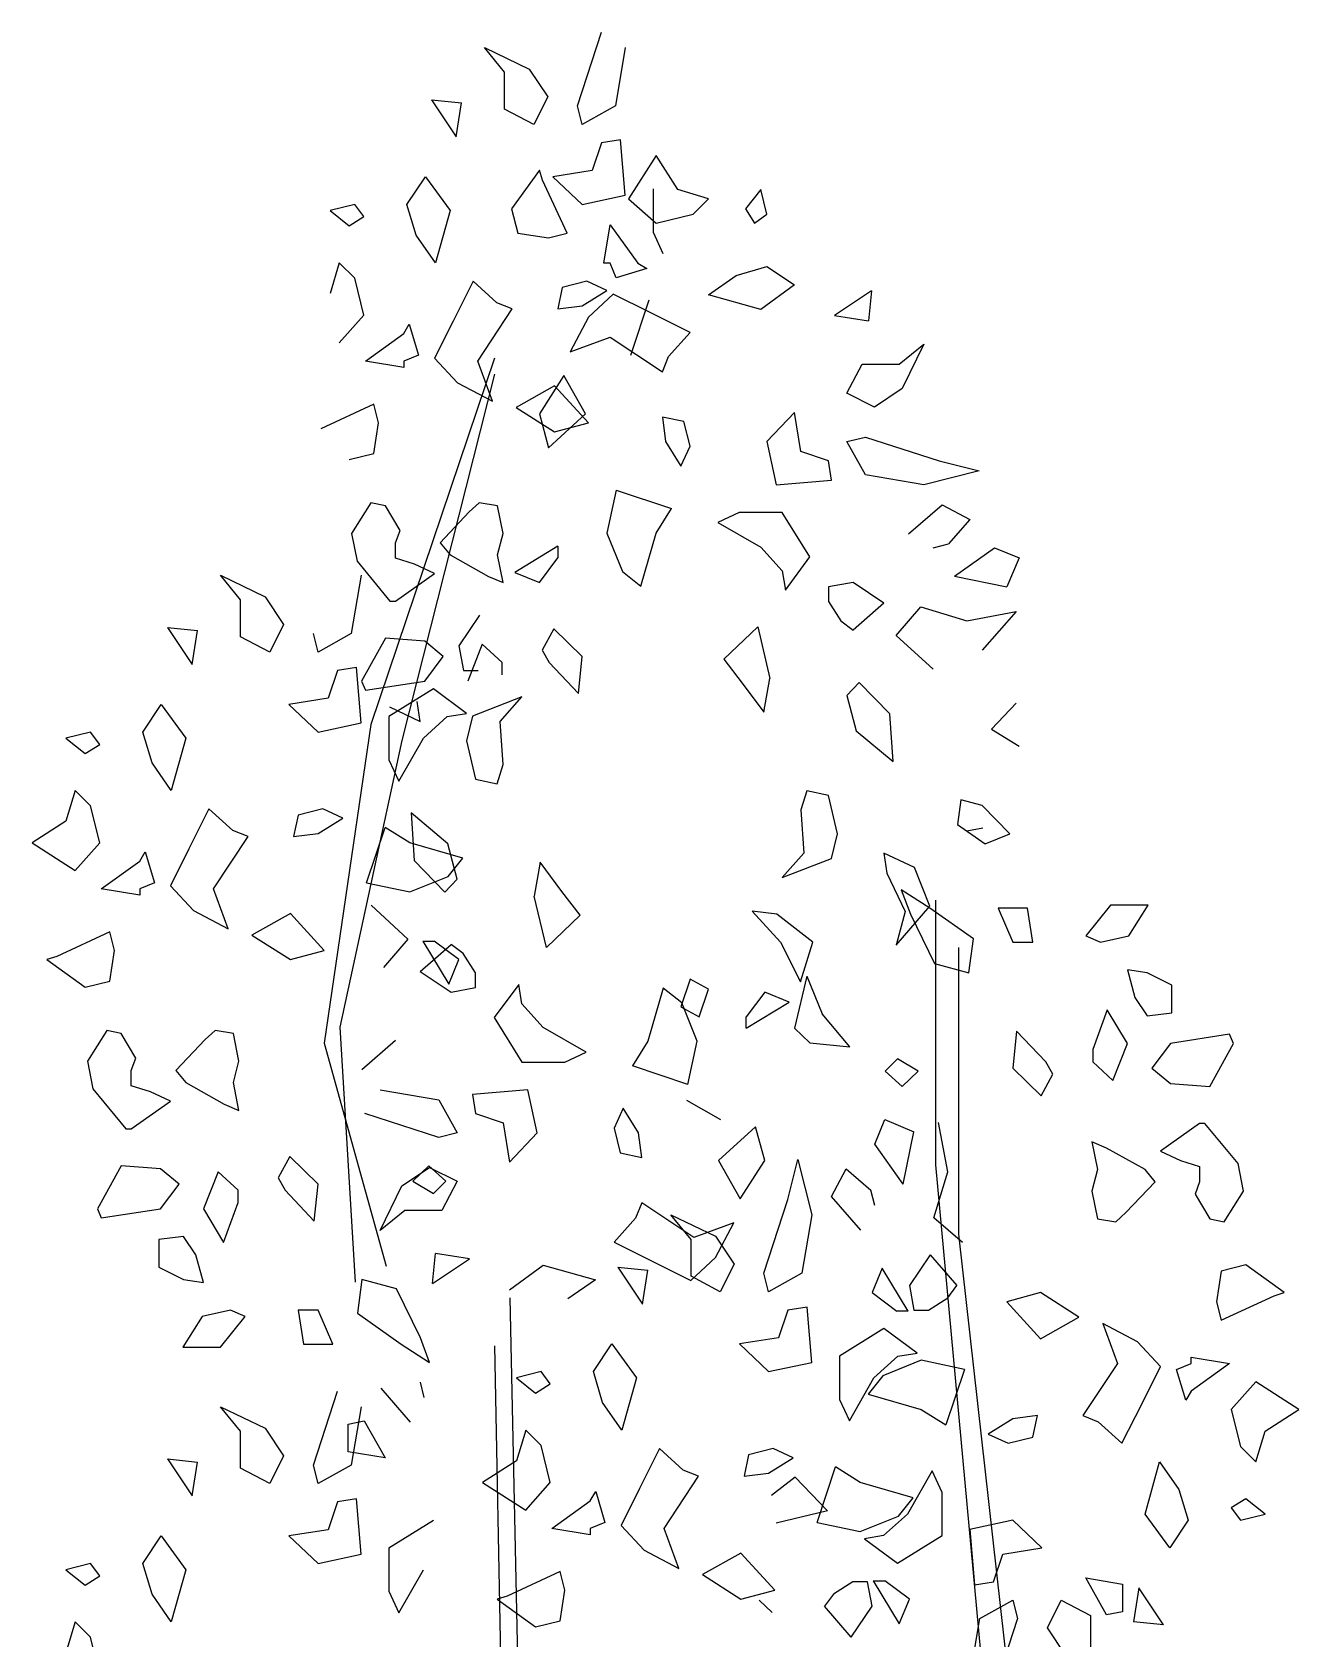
# Model space of a CAD drawing. Header units: millimetres. Extents: x 365.38 to 366.22, y 2530.23 to 2532.22.
# Drawn here: x 365.506 to 366.149, y 2531.402 to 2532.218 of the extents above; entities that cross this region are included whole.
import ezdxf

# ---------------------------------------------------------------- set-up
doc = ezdxf.new("R2010")
doc.units = ezdxf.units.MM
doc.header["$LTSCALE"] = 10
doc.layers.add('Vegetais', color=94, linetype='Continuous')

msp = doc.modelspace()

# ---------------------------------------------------------------- linework, layer by layer
at = {"layer": 'Vegetais'}
for p, q in [((365.78278, 2532.18039), (365.79491, 2532.21789)), ((365.73553, 2532.21007), (365.75822, 2532.19914)), ((365.74572, 2532.19757), (365.73553, 2532.21007)), ((365.80703, 2532.21007), (365.80197, 2532.18039)), ((365.74572, 2532.17882), (365.74572, 2532.19757)), ((365.75822, 2532.19914), (365.7676, 2532.18507)), ((365.7086, 2532.18351), (365.7211, 2532.16476)), ((365.7086, 2532.18351), (365.72385, 2532.18195)), ((365.7211, 2532.16476), (365.72385, 2532.18195)), ((365.76053, 2532.17101), (365.74572, 2532.17882)), ((365.7676, 2532.18507), (365.76053, 2532.17101)), ((365.78516, 2532.17101), (365.78278, 2532.18039)), ((365.80197, 2532.18039), (365.78516, 2532.17101)), ((365.79491, 2532.16164), (365.79022, 2532.14757)), ((365.80466, 2532.1632), (365.79491, 2532.16164)), ((365.80703, 2532.13507), (365.80466, 2532.1632)), ((365.82272, 2532.15515), (365.80866, 2532.13328)), ((365.83366, 2532.13797), (365.82272, 2532.15515)), ((365.76335, 2532.14772), (365.74928, 2532.12818)), ((365.76491, 2532.14265), (365.76335, 2532.14772)), ((365.79022, 2532.14757), (365.77028, 2532.14445)), ((365.6961, 2532.13039), (365.70547, 2532.14445)), ((365.70547, 2532.14445), (365.71797, 2532.12726)), ((365.77741, 2532.11568), (365.76491, 2532.14265)), ((365.77028, 2532.14445), (365.78516, 2532.13039)), ((365.8211, 2532.1382), (365.8211, 2532.11632)), ((365.84928, 2532.13328), (365.83366, 2532.13797)), ((365.87585, 2532.13797), (365.86803, 2532.12818)), ((365.87897, 2532.12547), (365.87585, 2532.13797)), ((365.66953, 2532.13039), (365.65703, 2532.12726)), ((365.67422, 2532.12414), (365.66953, 2532.13039)), ((365.70078, 2532.11476), (365.6961, 2532.13039)), ((365.78516, 2532.13039), (365.80703, 2532.13507)), ((365.80866, 2532.13328), (365.82272, 2532.12078)), ((365.84147, 2532.12547), (365.84928, 2532.13328)), ((365.65703, 2532.12726), (365.66678, 2532.11945)), ((365.66678, 2532.11945), (365.67422, 2532.12414)), ((365.71797, 2532.12726), (365.71053, 2532.1007)), ((365.74928, 2532.12818), (365.75241, 2532.11568)), ((365.82272, 2532.12078), (365.84147, 2532.12547)), ((365.86803, 2532.12818), (365.87272, 2532.12078)), ((365.87272, 2532.12078), (365.87897, 2532.12547)), ((365.71053, 2532.1007), (365.70078, 2532.11476)), ((365.75241, 2532.11568), (365.76803, 2532.11334)), ((365.76803, 2532.11334), (365.77741, 2532.11568)), ((365.79616, 2532.10047), (365.79928, 2532.12)), ((365.79928, 2532.12), (365.81335, 2532.10047)), ((365.8211, 2532.11632), (365.82616, 2532.10539)), ((365.66172, 2532.1007), (365.65703, 2532.08507)), ((365.66953, 2532.09289), (365.66172, 2532.1007)), ((365.79928, 2532.10047), (365.79616, 2532.10047)), ((365.80241, 2532.09303), (365.79928, 2532.10047)), ((365.81803, 2532.09772), (365.80241, 2532.09303)), ((365.81335, 2532.10047), (365.81803, 2532.09772)), ((365.86335, 2532.09422), (365.87897, 2532.0989)), ((365.87897, 2532.0989), (365.89303, 2532.08953)), ((365.67422, 2532.07414), (365.66953, 2532.09289)), ((365.72966, 2532.09132), (365.71953, 2532.07101)), ((365.74178, 2532.08039), (365.72966, 2532.09132)), ((365.77497, 2532.0882), (365.77266, 2532.07726)), ((365.78747, 2532.09132), (365.77497, 2532.0882)), ((365.79766, 2532.08664), (365.78747, 2532.09132)), ((365.84928, 2532.08443), (365.86335, 2532.09422)), ((365.89303, 2532.08953), (365.87585, 2532.07703)), ((365.7496, 2532.07726), (365.74178, 2532.08039)), ((365.78516, 2532.07882), (365.79766, 2532.08664)), ((365.80085, 2532.08484), (365.78835, 2532.07312)), ((365.8196, 2532.07547), (365.80085, 2532.08484)), ((365.80978, 2532.05382), (365.81916, 2532.08195)), ((365.87585, 2532.07703), (365.84928, 2532.08443)), ((365.9321, 2532.0864), (365.91335, 2532.0739)), ((365.9321, 2532.0864), (365.93053, 2532.07115)), ((365.66172, 2532.06007), (365.67422, 2532.07414)), ((365.73203, 2532.0507), (365.7496, 2532.07726)), ((365.77266, 2532.07726), (365.78516, 2532.07882)), ((365.78835, 2532.07312), (365.77897, 2532.05553)), ((365.83991, 2532.06531), (365.8196, 2532.07547)), ((365.91335, 2532.0739), (365.93053, 2532.07115)), ((365.67497, 2532.0507), (365.69453, 2532.06476)), ((365.69453, 2532.06476), (365.69728, 2532.06945)), ((365.69728, 2532.06945), (365.70197, 2532.05382)), ((365.71953, 2532.07101), (365.71016, 2532.05226)), ((365.82897, 2532.05318), (365.83991, 2532.06531)), ((365.77897, 2532.05553), (365.79928, 2532.06297)), ((365.79928, 2532.06297), (365.82585, 2532.04537)), ((365.94616, 2532.04928), (365.95866, 2532.05943)), ((365.95866, 2532.05943), (365.94772, 2532.03678)), ((365.69453, 2532.04757), (365.67497, 2532.0507)), ((365.70197, 2532.05382), (365.69453, 2532.0507)), ((365.69453, 2532.0507), (365.69453, 2532.04757)), ((365.71016, 2532.05226), (365.72185, 2532.03976)), ((365.73947, 2532.03039), (365.73203, 2532.0507)), ((365.82585, 2532.04537), (365.82897, 2532.05318)), ((365.9196, 2532.03443), (365.92741, 2532.04928)), ((365.92741, 2532.04928), (365.94616, 2532.04928)), ((365.72185, 2532.03976), (365.73947, 2532.03039)), ((365.77585, 2532.04343), (365.76335, 2532.0239)), ((365.78678, 2532.0239), (365.77585, 2532.04343)), ((365.7711, 2532.0382), (365.75153, 2532.02726)), ((365.78828, 2532.01945), (365.7711, 2532.0382)), ((365.93366, 2532.0274), (365.9196, 2532.03443)), ((365.94772, 2532.03678), (365.93366, 2532.0274)), ((365.67928, 2532.02882), (365.65235, 2532.01632)), ((365.68166, 2532.01945), (365.67928, 2532.02882)), ((365.75153, 2532.02726), (365.7711, 2532.01476)), ((365.76335, 2532.0239), (365.76803, 2532.00672)), ((365.76803, 2532.00672), (365.78678, 2532.0239)), ((365.89303, 2532.02468), (365.87897, 2532.00984)), ((365.89616, 2532.00475), (365.89303, 2532.02468)), ((365.67928, 2532.00382), (365.68166, 2532.01945)), ((365.7711, 2532.01476), (365.78828, 2532.01945)), ((365.82585, 2532.02234), (365.82741, 2532.00984)), ((365.83678, 2532.02), (365.82585, 2532.02234)), ((365.83991, 2532.0075), (365.83678, 2532.02)), ((365.82741, 2532.00984), (365.83522, 2531.99734)), ((365.83522, 2531.99734), (365.83991, 2532.0075)), ((365.87897, 2532.00984), (365.88366, 2531.98797)), ((365.9196, 2532.00984), (365.92897, 2532.01218)), ((365.92897, 2531.99303), (365.9196, 2532.00984)), ((365.92897, 2532.01218), (365.96647, 2532.00006)), ((365.66678, 2532.0007), (365.67928, 2532.00382)), ((365.91022, 2532.00006), (365.89616, 2532.00475)), ((365.91178, 2531.99031), (365.91022, 2532.00006)), ((365.96647, 2532.00006), (365.98678, 2531.995)), ((365.88366, 2531.98797), (365.91178, 2531.99031)), ((365.95866, 2531.98797), (365.92897, 2531.99303)), ((365.98678, 2531.995), (365.95866, 2531.98797)), ((365.80241, 2531.98522), (365.79772, 2531.96334)), ((365.80241, 2531.98522), (365.83053, 2531.97584)), ((365.67772, 2531.97882), (365.66797, 2531.9632)), ((365.68516, 2531.97726), (365.67772, 2531.97882)), ((365.6926, 2531.96476), (365.68516, 2531.97726)), ((365.72772, 2531.97414), (365.71291, 2531.95851)), ((365.73278, 2531.97882), (365.72772, 2531.97414)), ((365.74216, 2531.97726), (365.73278, 2531.97882)), ((365.74491, 2531.9632), (365.74216, 2531.97726)), ((365.82272, 2531.96334), (365.83053, 2531.97584)), ((365.86491, 2531.9739), (365.85397, 2531.96881)), ((365.88678, 2531.9739), (365.86491, 2531.9739)), ((365.90085, 2531.95125), (365.88678, 2531.9739)), ((365.95085, 2531.96297), (365.96803, 2531.97781)), ((365.96803, 2531.97781), (365.9821, 2531.97037)), ((365.85397, 2531.96881), (365.87585, 2531.95631)), ((365.9821, 2531.97037), (365.97116, 2531.95787)), ((365.66797, 2531.9632), (365.67072, 2531.94914)), ((365.69022, 2531.95851), (365.6926, 2531.96476)), ((365.69022, 2531.9507), (365.69022, 2531.95851)), ((365.71291, 2531.95851), (365.71797, 2531.95226)), ((365.74216, 2531.95226), (365.74491, 2531.9632)), ((365.79772, 2531.96334), (365.80553, 2531.94381)), ((365.81491, 2531.9364), (365.82272, 2531.96334)), ((365.96335, 2531.95593), (365.97116, 2531.95787)), ((365.69997, 2531.94757), (365.69022, 2531.9507)), ((365.71797, 2531.95226), (365.73747, 2531.94132)), ((365.74491, 2531.9382), (365.74216, 2531.95226)), ((365.77272, 2531.95672), (365.75085, 2531.94343)), ((365.76335, 2531.93834), (365.77272, 2531.95084)), ((365.77272, 2531.95672), (365.77272, 2531.95084)), ((365.87585, 2531.95631), (365.88678, 2531.94422)), ((365.88835, 2531.93443), (365.90085, 2531.95125)), ((365.97428, 2531.94147), (365.9946, 2531.95593)), ((365.9946, 2531.95593), (366.0071, 2531.95084)), ((366.0071, 2531.95084), (366.00085, 2531.936)), ((365.60135, 2531.942), (365.62403, 2531.93106)), ((365.61153, 2531.9295), (365.60135, 2531.942)), ((365.67285, 2531.942), (365.66778, 2531.91231)), ((365.67072, 2531.94914), (365.68747, 2531.92882)), ((365.69022, 2531.92882), (365.71016, 2531.94289)), ((365.71016, 2531.94289), (365.69997, 2531.94757)), ((365.73747, 2531.94132), (365.74491, 2531.9382)), ((365.75085, 2531.94343), (365.76335, 2531.93834)), ((365.80553, 2531.94381), (365.81491, 2531.9364)), ((365.88678, 2531.94422), (365.88835, 2531.93443)), ((365.97428, 2531.94147), (366.00085, 2531.936)), ((365.92272, 2531.93834), (365.91022, 2531.936)), ((365.91022, 2531.936), (365.91022, 2531.92859)), ((365.93835, 2531.92781), (365.92272, 2531.93834)), ((365.61153, 2531.91075), (365.61153, 2531.9295)), ((365.62403, 2531.93106), (365.63341, 2531.917)), ((365.68747, 2531.92882), (365.69022, 2531.92882)), ((365.91022, 2531.92859), (365.91647, 2531.91881)), ((365.93835, 2531.92781), (365.92272, 2531.91412)), ((365.9446, 2531.9114), (365.9571, 2531.92584)), ((365.9571, 2531.92584), (365.98053, 2531.91881)), ((365.63341, 2531.917), (365.62635, 2531.90293)), ((365.73297, 2531.92168), (365.72247, 2531.90606)), ((365.91647, 2531.91881), (365.92272, 2531.91412)), ((365.98053, 2531.91881), (366.00553, 2531.9235)), ((366.00553, 2531.9235), (365.98835, 2531.90397)), ((365.57441, 2531.91543), (365.58691, 2531.89668)), ((365.57441, 2531.91543), (365.58966, 2531.91387)), ((365.58691, 2531.89668), (365.58966, 2531.91387)), ((365.62635, 2531.90293), (365.61153, 2531.91075)), ((365.65097, 2531.90293), (365.6486, 2531.91231)), ((365.66778, 2531.91231), (365.65097, 2531.90293)), ((365.68516, 2531.91007), (365.67303, 2531.8882)), ((365.7051, 2531.90851), (365.68516, 2531.91007)), ((365.77072, 2531.91476), (365.76485, 2531.90382)), ((365.78516, 2531.9007), (365.77072, 2531.91476)), ((365.87428, 2531.91568), (365.8571, 2531.89928)), ((365.87428, 2531.91568), (365.88053, 2531.88953)), ((365.96335, 2531.89422), (365.9446, 2531.9114)), ((365.71447, 2531.9007), (365.7051, 2531.90851)), ((365.7051, 2531.8882), (365.71447, 2531.9007)), ((365.72247, 2531.90606), (365.72478, 2531.89356)), ((365.73435, 2531.90695), (365.72697, 2531.8882)), ((365.74453, 2531.89757), (365.73435, 2531.90695)), ((365.76485, 2531.90382), (365.76835, 2531.89757)), ((365.78322, 2531.88195), (365.78516, 2531.9007)), ((365.66072, 2531.89356), (365.65603, 2531.8795)), ((365.67047, 2531.89512), (365.66072, 2531.89356)), ((365.67285, 2531.867), (365.67047, 2531.89512)), ((365.72478, 2531.89356), (365.73222, 2531.89356)), ((365.74453, 2531.89132), (365.74453, 2531.89757)), ((365.76835, 2531.89757), (365.78322, 2531.88195)), ((365.8571, 2531.89928), (365.86647, 2531.88718)), ((365.67303, 2531.8882), (365.67497, 2531.88351)), ((365.67497, 2531.88351), (365.7051, 2531.8882)), ((365.70953, 2531.88418), (365.68691, 2531.87012)), ((365.72635, 2531.87168), (365.70953, 2531.88418)), ((365.86647, 2531.88718), (365.87741, 2531.87234)), ((365.87741, 2531.87234), (365.88053, 2531.88953)), ((365.92585, 2531.88756), (365.9196, 2531.88093)), ((365.94147, 2531.87156), (365.92585, 2531.88756)), ((365.56191, 2531.86231), (365.57128, 2531.87637)), ((365.57128, 2531.87637), (365.58378, 2531.85918)), ((365.65603, 2531.8795), (365.6361, 2531.87637)), ((365.6361, 2531.87637), (365.65097, 2531.86231)), ((365.70285, 2531.86768), (365.70128, 2531.87784)), ((365.75441, 2531.88018), (365.72941, 2531.8704)), ((365.74347, 2531.86768), (365.75441, 2531.88018)), ((365.9196, 2531.88093), (365.92428, 2531.86297)), ((366.00553, 2531.87703), (365.99303, 2531.86375)), ((365.68691, 2531.87012), (365.68691, 2531.84825)), ((365.68722, 2531.87509), (365.70285, 2531.86768)), ((365.70447, 2531.85918), (365.7166, 2531.87012)), ((365.7166, 2531.87012), (365.72635, 2531.87168)), ((365.72941, 2531.8704), (365.72628, 2531.8579)), ((365.94303, 2531.84734), (365.94147, 2531.87156)), ((365.53535, 2531.86231), (365.52285, 2531.85918)), ((365.54003, 2531.85606), (365.53535, 2531.86231)), ((365.5666, 2531.84668), (365.56191, 2531.86231)), ((365.65097, 2531.86231), (365.67285, 2531.867)), ((365.74503, 2531.84581), (365.74347, 2531.86768)), ((365.92428, 2531.86297), (365.94303, 2531.84734)), ((365.99303, 2531.86375), (366.0071, 2531.85515)), ((365.52285, 2531.85918), (365.5326, 2531.85137)), ((365.5326, 2531.85137), (365.54003, 2531.85606)), ((365.58378, 2531.85918), (365.57635, 2531.83262)), ((365.69197, 2531.83731), (365.70447, 2531.85918)), ((365.72628, 2531.8579), (365.73097, 2531.83837)), ((365.57635, 2531.83262), (365.5666, 2531.84668)), ((365.68691, 2531.84825), (365.69197, 2531.83731)), ((365.74191, 2531.83603), (365.74503, 2531.84581)), ((365.73097, 2531.83837), (365.74191, 2531.83603)), ((365.52753, 2531.83262), (365.52285, 2531.817)), ((365.53535, 2531.82481), (365.52753, 2531.83262)), ((365.89928, 2531.8325), (365.89616, 2531.82272)), ((365.91022, 2531.83015), (365.89928, 2531.8325)), ((365.91491, 2531.81062), (365.91022, 2531.83015)), ((365.97741, 2531.82781), (365.97585, 2531.81531)), ((365.98835, 2531.82506), (365.97741, 2531.82781)), ((365.54003, 2531.80606), (365.53535, 2531.82481)), ((365.59547, 2531.82325), (365.58535, 2531.80293)), ((365.6076, 2531.81231), (365.59547, 2531.82325)), ((365.64078, 2531.82012), (365.63847, 2531.80918)), ((365.65328, 2531.82325), (365.64078, 2531.82012)), ((365.66347, 2531.81856), (365.65328, 2531.82325)), ((365.71691, 2531.80556), (365.69816, 2531.82118)), ((365.69816, 2531.82118), (365.69972, 2531.79697)), ((365.89616, 2531.82272), (365.89772, 2531.80084)), ((366.00241, 2531.81062), (365.98835, 2531.82506)), ((365.52285, 2531.817), (365.50566, 2531.80606)), ((365.61541, 2531.80918), (365.6076, 2531.81231)), ((365.63847, 2531.80918), (365.65097, 2531.81075)), ((365.65097, 2531.81075), (365.66347, 2531.81856)), ((365.6756, 2531.78575), (365.68497, 2531.81387)), ((365.69747, 2531.80606), (365.68497, 2531.81387)), ((365.91178, 2531.79812), (365.91491, 2531.81062)), ((365.97585, 2531.81531), (365.98991, 2531.80553)), ((365.98866, 2531.81345), (365.98047, 2531.81189)), ((365.98991, 2531.80553), (366.00241, 2531.81062)), ((365.50566, 2531.80606), (365.52753, 2531.792)), ((365.52753, 2531.792), (365.54003, 2531.80606)), ((365.58535, 2531.80293), (365.57597, 2531.78418)), ((365.59785, 2531.78262), (365.61541, 2531.80918)), ((365.72441, 2531.79825), (365.69747, 2531.80606)), ((365.7216, 2531.78759), (365.71691, 2531.80556)), ((365.54078, 2531.78262), (365.56035, 2531.79668)), ((365.56035, 2531.79668), (365.5631, 2531.80137)), ((365.5631, 2531.80137), (365.56778, 2531.78575)), ((365.69972, 2531.79697), (365.71535, 2531.78097)), ((365.71697, 2531.78887), (365.72441, 2531.79825)), ((365.76378, 2531.79618), (365.76066, 2531.779)), ((365.77472, 2531.78134), (365.76378, 2531.79618)), ((365.89772, 2531.80084), (365.88678, 2531.78834)), ((365.88678, 2531.78834), (365.91178, 2531.79812)), ((365.95397, 2531.79343), (365.93835, 2531.80084)), ((365.93835, 2531.80084), (365.93991, 2531.79068)), ((365.69747, 2531.78106), (365.71697, 2531.78887)), ((365.71535, 2531.78097), (365.7216, 2531.78759)), ((365.93991, 2531.79068), (365.94928, 2531.77115)), ((365.93991, 2531.79068), (365.94928, 2531.77115)), ((365.96178, 2531.7739), (365.95397, 2531.79343)), ((365.56035, 2531.7795), (365.54078, 2531.78262)), ((365.56778, 2531.78575), (365.56035, 2531.78262)), ((365.56035, 2531.78262), (365.56035, 2531.7795)), ((365.57597, 2531.78418), (365.58766, 2531.77168)), ((365.60528, 2531.76231), (365.59785, 2531.78262)), ((365.6756, 2531.78575), (365.69747, 2531.78106)), ((365.76691, 2531.75284), (365.76066, 2531.779)), ((365.7841, 2531.76925), (365.77472, 2531.78134)), ((365.96172, 2531.77282), (365.94722, 2531.7822)), ((365.94722, 2531.7822), (365.95191, 2531.7697)), ((365.58766, 2531.77168), (365.60528, 2531.76231)), ((365.63691, 2531.77012), (365.61735, 2531.75918)), ((365.6541, 2531.75137), (365.63691, 2531.77012)), ((365.67785, 2531.77431), (365.6966, 2531.75712)), ((365.87147, 2531.77126), (365.88591, 2531.75564)), ((365.88397, 2531.7697), (365.87147, 2531.77126)), ((365.9446, 2531.75397), (365.96178, 2531.7739)), ((365.94928, 2531.77115), (365.9446, 2531.75397)), ((365.98397, 2531.7572), (365.96172, 2531.77282)), ((365.99647, 2531.77282), (366.00391, 2531.75564)), ((366.01128, 2531.77282), (365.99647, 2531.77282)), ((366.01403, 2531.75564), (366.01128, 2531.77282)), ((366.05347, 2531.77439), (366.04097, 2531.75876)), ((366.07266, 2531.77439), (366.05347, 2531.77439)), ((366.06285, 2531.75876), (366.07266, 2531.77439)), ((365.76691, 2531.75284), (365.7841, 2531.76925)), ((365.90235, 2531.75564), (365.88397, 2531.7697)), ((365.95191, 2531.7697), (365.96403, 2531.7447)), ((365.5451, 2531.76075), (365.51816, 2531.74825)), ((365.54747, 2531.75137), (365.5451, 2531.76075)), ((365.61735, 2531.75918), (365.63691, 2531.74668)), ((365.6966, 2531.75712), (365.6841, 2531.74268)), ((365.70285, 2531.74072), (365.71847, 2531.7544)), ((365.7041, 2531.75606), (365.71735, 2531.73418)), ((365.7041, 2531.75606), (365.70997, 2531.75606)), ((365.72247, 2531.74668), (365.70997, 2531.75606)), ((365.72472, 2531.74972), (365.71847, 2531.7544)), ((365.88591, 2531.75564), (365.8961, 2531.73532)), ((365.8961, 2531.73532), (365.90235, 2531.75564)), ((365.9816, 2531.74001), (365.98397, 2531.7572)), ((366.00391, 2531.75564), (366.01403, 2531.75564)), ((366.04097, 2531.75876), (366.04841, 2531.75564)), ((366.04841, 2531.75564), (366.06285, 2531.75876)), ((365.51816, 2531.74825), (365.5131, 2531.74668)), ((365.5131, 2531.74668), (365.5326, 2531.73262)), ((365.5451, 2531.73575), (365.54747, 2531.75137)), ((365.63691, 2531.74668), (365.6541, 2531.75137)), ((365.71735, 2531.73418), (365.72247, 2531.74668)), ((365.73097, 2531.73993), (365.72472, 2531.74972)), ((365.70285, 2531.74072), (365.71847, 2531.73018)), ((365.73097, 2531.73253), (365.73097, 2531.73993)), ((365.89928, 2531.73834), (365.89303, 2531.71178)), ((365.89928, 2531.73834), (365.9071, 2531.71922)), ((365.96403, 2531.7447), (365.9816, 2531.74001)), ((366.07222, 2531.74001), (366.0621, 2531.74157)), ((366.0621, 2531.74157), (366.06597, 2531.72751)), ((366.08472, 2531.73376), (366.07222, 2531.74001)), ((365.5326, 2531.73262), (365.5451, 2531.73575)), ((365.71847, 2531.73018), (365.73097, 2531.73253)), ((365.75285, 2531.73409), (365.74035, 2531.71728)), ((365.75441, 2531.72431), (365.75285, 2531.73409)), ((365.82628, 2531.73212), (365.81847, 2531.70518)), ((365.83566, 2531.72472), (365.82628, 2531.73212)), ((365.83991, 2531.73678), (365.83522, 2531.72272)), ((365.84928, 2531.73172), (365.83991, 2531.73678)), ((365.8446, 2531.71765), (365.84928, 2531.73172)), ((365.87785, 2531.73018), (365.86847, 2531.71768)), ((365.89035, 2531.72509), (365.87785, 2531.73018)), ((366.08472, 2531.7197), (366.08472, 2531.73376)), ((365.76535, 2531.71222), (365.75441, 2531.72431)), ((365.83522, 2531.72272), (365.8446, 2531.71765)), ((365.84347, 2531.70518), (365.83566, 2531.72472)), ((365.86847, 2531.71181), (365.89035, 2531.72509)), ((366.05191, 2531.72126), (366.04453, 2531.70095)), ((366.0621, 2531.70407), (366.05191, 2531.72126)), ((366.06597, 2531.72751), (366.07222, 2531.71814)), ((365.74035, 2531.71728), (365.75441, 2531.69462)), ((365.86847, 2531.71181), (365.86847, 2531.71768)), ((365.92116, 2531.7024), (365.9071, 2531.71922)), ((366.07222, 2531.71814), (366.08472, 2531.7197)), ((365.54353, 2531.71075), (365.53378, 2531.69512)), ((365.55097, 2531.70918), (365.54353, 2531.71075)), ((365.55841, 2531.69668), (365.55097, 2531.70918)), ((365.59353, 2531.70606), (365.57872, 2531.69043)), ((365.5986, 2531.71075), (365.59353, 2531.70606)), ((365.60797, 2531.70918), (365.5986, 2531.71075)), ((365.61072, 2531.69512), (365.60797, 2531.70918)), ((365.69035, 2531.70556), (365.67316, 2531.69072)), ((365.78722, 2531.69972), (365.76535, 2531.71222)), ((365.81847, 2531.70518), (365.81066, 2531.69268)), ((365.83878, 2531.68331), (365.84347, 2531.70518)), ((365.89303, 2531.71178), (365.90085, 2531.70437)), ((366.00585, 2531.71032), (366.00391, 2531.69157)), ((366.02066, 2531.6947), (366.00585, 2531.71032)), ((366.11403, 2531.70876), (366.08397, 2531.70407)), ((366.11597, 2531.70407), (366.11403, 2531.70876)), ((365.55603, 2531.69043), (365.55841, 2531.69668)), ((365.77628, 2531.69462), (365.78722, 2531.69972)), ((365.90085, 2531.70437), (365.92116, 2531.7024)), ((366.04453, 2531.70095), (366.04453, 2531.6947)), ((366.05466, 2531.68532), (366.0621, 2531.70407)), ((366.08397, 2531.70407), (366.0746, 2531.69157)), ((366.10391, 2531.6822), (366.11597, 2531.70407)), ((365.53378, 2531.69512), (365.53653, 2531.68106)), ((365.55603, 2531.68262), (365.55603, 2531.69043)), ((365.57872, 2531.69043), (365.58378, 2531.68418)), ((365.60797, 2531.68418), (365.61072, 2531.69512)), ((365.75441, 2531.69462), (365.77628, 2531.69462)), ((365.83878, 2531.68331), (365.81066, 2531.69268)), ((365.94528, 2531.69626), (365.93903, 2531.69001)), ((365.93903, 2531.69001), (365.94766, 2531.6822)), ((365.95585, 2531.69001), (365.94528, 2531.69626)), ((365.94766, 2531.6822), (365.95585, 2531.69001)), ((366.00391, 2531.69157), (366.01835, 2531.67751)), ((366.01835, 2531.67751), (366.02422, 2531.68845)), ((366.02422, 2531.68845), (366.02066, 2531.6947)), ((366.04453, 2531.6947), (366.05466, 2531.68532)), ((366.0746, 2531.69157), (366.08397, 2531.68376)), ((365.53653, 2531.68106), (365.55328, 2531.66075)), ((365.56578, 2531.6795), (365.55603, 2531.68262)), ((365.58378, 2531.68418), (365.60328, 2531.67325)), ((365.61072, 2531.67012), (365.60797, 2531.68418)), ((365.68253, 2531.68056), (365.71222, 2531.6755)), ((365.75753, 2531.68056), (365.72941, 2531.67822)), ((365.76222, 2531.65868), (365.75753, 2531.68056)), ((366.08397, 2531.68376), (366.10391, 2531.6822)), ((365.55603, 2531.66075), (365.57597, 2531.67481)), ((365.57597, 2531.67481), (365.56578, 2531.6795)), ((365.60328, 2531.67325), (365.61072, 2531.67012)), ((365.71222, 2531.6755), (365.7216, 2531.65868)), ((365.72941, 2531.67822), (365.73097, 2531.66847)), ((365.85553, 2531.66531), (365.83835, 2531.67506)), ((365.73097, 2531.66847), (365.74503, 2531.66378)), ((365.74503, 2531.66378), (365.74816, 2531.64384)), ((365.80597, 2531.67118), (365.80128, 2531.66103)), ((365.81378, 2531.65868), (365.80597, 2531.67118)), ((365.93372, 2531.65298), (365.93885, 2531.66548)), ((365.93885, 2531.66548), (365.95366, 2531.65923)), ((365.97085, 2531.63892), (365.96616, 2531.66392)), ((365.55328, 2531.66075), (365.55603, 2531.66075)), ((365.7216, 2531.65868), (365.71222, 2531.65634)), ((365.74816, 2531.64384), (365.76222, 2531.65868)), ((365.80128, 2531.66103), (365.80441, 2531.64853)), ((365.81535, 2531.64618), (365.81378, 2531.65868)), ((365.87316, 2531.66181), (365.85441, 2531.64462)), ((365.87785, 2531.64462), (365.87316, 2531.66181)), ((365.94822, 2531.63267), (365.95366, 2531.65923)), ((366.09878, 2531.66345), (366.07891, 2531.64939)), ((366.10153, 2531.66345), (366.09878, 2531.66345)), ((366.11835, 2531.64314), (366.10153, 2531.66345)), ((365.80441, 2531.64853), (365.81535, 2531.64618)), ((365.94822, 2531.63267), (365.93372, 2531.65298)), ((366.05153, 2531.65095), (366.0441, 2531.65407)), ((366.0441, 2531.65407), (366.04685, 2531.64001)), ((366.0711, 2531.64001), (366.05153, 2531.65095)), ((366.07891, 2531.64939), (366.08903, 2531.6447)), ((365.55097, 2531.642), (365.53885, 2531.62012)), ((365.57091, 2531.64043), (365.55097, 2531.642)), ((365.58028, 2531.63262), (365.57091, 2531.64043)), ((365.63653, 2531.64668), (365.63066, 2531.63575)), ((365.65097, 2531.63262), (365.63653, 2531.64668)), ((365.69347, 2531.63175), (365.70753, 2531.64112)), ((365.70722, 2531.642), (365.69903, 2531.63418)), ((365.71578, 2531.63418), (365.70722, 2531.642)), ((365.70753, 2531.64112), (365.7216, 2531.63409)), ((365.85441, 2531.64462), (365.86535, 2531.62509)), ((365.86535, 2531.62509), (365.87785, 2531.64462)), ((365.8896, 2531.62486), (365.89466, 2531.64517)), ((365.89466, 2531.64517), (365.90172, 2531.61704)), ((365.91185, 2531.62642), (365.91928, 2531.64048)), ((365.91928, 2531.64048), (365.93178, 2531.62954)), ((366.04685, 2531.64001), (366.0441, 2531.62907)), ((366.07616, 2531.63376), (366.0711, 2531.64001)), ((366.08903, 2531.6447), (366.09878, 2531.64157)), ((366.09878, 2531.64157), (366.09878, 2531.63376)), ((366.1211, 2531.62907), (366.11835, 2531.64314)), ((365.57091, 2531.62012), (365.58028, 2531.63262)), ((365.60016, 2531.63887), (365.59278, 2531.62012)), ((365.61035, 2531.6295), (365.60016, 2531.63887)), ((365.63066, 2531.63575), (365.63416, 2531.6295)), ((365.64903, 2531.61387), (365.65097, 2531.63262)), ((365.68253, 2531.60909), (365.69347, 2531.63175)), ((365.69903, 2531.63418), (365.70953, 2531.62793)), ((365.70953, 2531.62793), (365.71578, 2531.63418)), ((365.7216, 2531.63409), (365.71378, 2531.61925)), ((365.96385, 2531.61548), (365.97085, 2531.63892)), ((366.06128, 2531.61814), (366.07616, 2531.63376)), ((366.09878, 2531.63376), (366.09647, 2531.62751)), ((365.60291, 2531.60293), (365.61035, 2531.62325)), ((365.61035, 2531.62325), (365.61035, 2531.6295)), ((365.63416, 2531.6295), (365.64903, 2531.61387)), ((365.81535, 2531.62315), (365.81222, 2531.61534)), ((365.84191, 2531.60556), (365.81535, 2531.62315)), ((365.87747, 2531.58736), (365.8896, 2531.62486)), ((365.92672, 2531.60923), (365.91185, 2531.62642)), ((365.93372, 2531.62173), (365.93178, 2531.62954)), ((366.0441, 2531.62907), (366.04685, 2531.61501)), ((366.09647, 2531.62751), (366.10391, 2531.61501)), ((366.11128, 2531.61345), (366.1211, 2531.62907)), ((365.53885, 2531.62012), (365.54078, 2531.61543)), ((365.54078, 2531.61543), (365.57091, 2531.62012)), ((365.59278, 2531.62012), (365.60291, 2531.60293)), ((365.69503, 2531.61925), (365.68253, 2531.60909)), ((365.71378, 2531.61925), (365.69503, 2531.61925)), ((365.81222, 2531.61534), (365.80128, 2531.60322)), ((365.83022, 2531.61704), (365.85291, 2531.60611)), ((365.84041, 2531.60454), (365.83022, 2531.61704)), ((365.90172, 2531.61704), (365.89666, 2531.58736)), ((365.97828, 2531.60298), (365.96385, 2531.61548)), ((366.04685, 2531.61501), (366.05622, 2531.61345)), ((366.05622, 2531.61345), (366.06128, 2531.61814)), ((366.10391, 2531.61501), (366.11128, 2531.61345)), ((365.86222, 2531.613), (365.84191, 2531.60556)), ((365.85285, 2531.5954), (365.86222, 2531.613)), ((365.5826, 2531.60606), (365.5701, 2531.6045)), ((365.5701, 2531.6045), (365.5701, 2531.59043)), ((365.58885, 2531.59668), (365.5826, 2531.60606)), ((365.80128, 2531.60322), (365.8216, 2531.59306)), ((365.84041, 2531.58579), (365.84041, 2531.60454)), ((365.85291, 2531.60611), (365.86228, 2531.59204)), ((365.5701, 2531.59043), (365.5826, 2531.58418)), ((365.59278, 2531.58262), (365.58885, 2531.59668)), ((365.7091, 2531.58212), (365.71066, 2531.59737)), ((365.7091, 2531.58212), (365.72785, 2531.59462)), ((365.72785, 2531.59462), (365.71066, 2531.59737)), ((365.74816, 2531.579), (365.76535, 2531.5915)), ((365.76535, 2531.5915), (365.79191, 2531.58409)), ((365.80328, 2531.59048), (365.81578, 2531.57173)), ((365.80328, 2531.59048), (365.81853, 2531.58892)), ((365.8216, 2531.59306), (365.84035, 2531.58368)), ((365.84035, 2531.58368), (365.85285, 2531.5954)), ((365.86228, 2531.59204), (365.85522, 2531.57798)), ((365.96185, 2531.59673), (365.95135, 2531.58111)), ((365.96185, 2531.59673), (365.97553, 2531.58111)), ((366.12222, 2531.59157), (366.10972, 2531.58845)), ((366.14178, 2531.57751), (366.12222, 2531.59157)), ((365.5826, 2531.58418), (365.59278, 2531.58262)), ((365.67322, 2531.58418), (365.67091, 2531.567)), ((365.69078, 2531.5795), (365.67322, 2531.58418)), ((365.79191, 2531.58409), (365.77785, 2531.57431)), ((365.81578, 2531.57173), (365.81853, 2531.58892)), ((365.85522, 2531.57798), (365.84041, 2531.58579)), ((365.87985, 2531.57798), (365.87747, 2531.58736)), ((365.89666, 2531.58736), (365.87985, 2531.57798)), ((365.93747, 2531.59001), (365.93241, 2531.57751)), ((365.95078, 2531.56814), (365.93747, 2531.59001)), ((366.10972, 2531.58845), (366.10741, 2531.57282)), ((365.70291, 2531.5545), (365.69078, 2531.5795)), ((365.93241, 2531.57751), (365.94491, 2531.56814)), ((365.95135, 2531.58111), (365.95366, 2531.56861)), ((365.9611, 2531.56861), (365.97085, 2531.57486)), ((365.97085, 2531.57486), (365.97553, 2531.58111)), ((366.01797, 2531.57751), (366.00078, 2531.57282)), ((366.03747, 2531.56501), (366.01797, 2531.57751)), ((366.10972, 2531.56345), (366.13672, 2531.57595)), ((366.13672, 2531.57595), (366.14178, 2531.57751)), ((365.60641, 2531.56856), (365.59197, 2531.56543)), ((365.61385, 2531.56543), (365.60641, 2531.56856)), ((365.65097, 2531.56856), (365.64078, 2531.56856)), ((365.64078, 2531.56856), (365.64353, 2531.55137)), ((365.65841, 2531.55137), (365.65097, 2531.56856)), ((365.67091, 2531.567), (365.69316, 2531.55137)), ((365.8896, 2531.56861), (365.88491, 2531.55454)), ((365.89935, 2531.57017), (365.8896, 2531.56861)), ((365.90172, 2531.54204), (365.89935, 2531.57017)), ((365.95078, 2531.56814), (365.94491, 2531.56814)), ((365.95366, 2531.56861), (365.9611, 2531.56861)), ((366.00078, 2531.57282), (366.01797, 2531.55407)), ((366.10741, 2531.57282), (366.10972, 2531.56345)), ((365.59197, 2531.56543), (365.58222, 2531.54981)), ((365.60135, 2531.54981), (365.61385, 2531.56543)), ((365.93841, 2531.55923), (365.91578, 2531.54517)), ((365.95522, 2531.54673), (365.93841, 2531.55923)), ((366.01797, 2531.55407), (366.03747, 2531.56501)), ((366.06716, 2531.55251), (366.0496, 2531.56189)), ((366.0496, 2531.56189), (366.05703, 2531.54157)), ((365.58222, 2531.54981), (365.60135, 2531.54981)), ((365.64353, 2531.55137), (365.65841, 2531.55137)), ((365.69316, 2531.55137), (365.7076, 2531.542)), ((365.7076, 2531.542), (365.70291, 2531.5545)), ((365.79078, 2531.53736), (365.80016, 2531.55142)), ((365.80016, 2531.55142), (365.81266, 2531.53423)), ((365.88491, 2531.55454), (365.86497, 2531.55142)), ((365.86497, 2531.55142), (365.87985, 2531.53736)), ((366.07891, 2531.54001), (366.06716, 2531.55251)), ((365.87985, 2531.53736), (365.90172, 2531.54204)), ((365.91578, 2531.54517), (365.91578, 2531.52329)), ((365.93335, 2531.53423), (365.94547, 2531.54517)), ((365.95741, 2531.54314), (365.93785, 2531.53532)), ((365.94547, 2531.54517), (365.95522, 2531.54673)), ((365.97928, 2531.53845), (365.95741, 2531.54314)), ((366.05703, 2531.54157), (366.03941, 2531.51501)), ((366.0871, 2531.53845), (366.09453, 2531.54157)), ((366.09453, 2531.54157), (366.09453, 2531.5447)), ((366.09453, 2531.5447), (366.11403, 2531.54157)), ((366.11403, 2531.54157), (366.09453, 2531.52751)), ((365.76422, 2531.53736), (365.75172, 2531.53423)), ((365.75172, 2531.53423), (365.76147, 2531.52642)), ((365.76891, 2531.53111), (365.76422, 2531.53736)), ((365.79547, 2531.52173), (365.79078, 2531.53736)), ((365.81266, 2531.53423), (365.80522, 2531.50767)), ((365.92085, 2531.51236), (365.93335, 2531.53423)), ((365.93785, 2531.53532), (365.93047, 2531.52595)), ((365.97928, 2531.53845), (365.96991, 2531.51032)), ((366.06953, 2531.52126), (366.07891, 2531.54001)), ((366.09178, 2531.52282), (366.0871, 2531.53845)), ((365.6486, 2531.48989), (365.66072, 2531.52739)), ((365.69785, 2531.51176), (365.68297, 2531.52895)), ((365.70485, 2531.52426), (365.70291, 2531.53207)), ((365.76147, 2531.52642), (365.76891, 2531.53111)), ((365.93047, 2531.52595), (365.95741, 2531.51814)), ((366.09453, 2531.52751), (366.09178, 2531.52282)), ((366.12735, 2531.5322), (366.11485, 2531.51814)), ((366.14922, 2531.51814), (366.12735, 2531.5322)), ((365.60135, 2531.51957), (365.62403, 2531.50864)), ((365.61153, 2531.50707), (365.60135, 2531.51957)), ((365.67285, 2531.51957), (365.66778, 2531.48989)), ((365.80522, 2531.50767), (365.79547, 2531.52173)), ((365.91578, 2531.52329), (365.92085, 2531.51236)), ((365.95741, 2531.51814), (365.96991, 2531.51032)), ((366.05935, 2531.50095), (366.06953, 2531.52126)), ((366.11485, 2531.51814), (366.11953, 2531.49939)), ((366.13203, 2531.5072), (366.14922, 2531.51814)), ((365.62403, 2531.50864), (365.63341, 2531.49457)), ((365.66622, 2531.51075), (365.67441, 2531.51231)), ((365.66622, 2531.49668), (365.66622, 2531.51075)), ((365.67441, 2531.51231), (365.68497, 2531.49356)), ((366.00391, 2531.51345), (365.99141, 2531.50564)), ((366.01641, 2531.51501), (366.00391, 2531.51345)), ((366.01403, 2531.50407), (366.01641, 2531.51501)), ((366.03941, 2531.51501), (366.04722, 2531.51189)), ((366.04722, 2531.51189), (366.05935, 2531.50095)), ((365.61153, 2531.48832), (365.61153, 2531.50707)), ((365.75641, 2531.50767), (365.75172, 2531.49204)), ((365.76422, 2531.49986), (365.75641, 2531.50767)), ((365.99141, 2531.50564), (366.00153, 2531.50095)), ((366.00153, 2531.50095), (366.01403, 2531.50407)), ((366.12735, 2531.49157), (366.13203, 2531.5072)), ((365.57441, 2531.49301), (365.58966, 2531.49145)), ((365.57441, 2531.49301), (365.58691, 2531.47426)), ((365.63341, 2531.49457), (365.62635, 2531.48051)), ((365.68497, 2531.49356), (365.66622, 2531.49668)), ((365.76891, 2531.48111), (365.76422, 2531.49986)), ((365.82435, 2531.49829), (365.81422, 2531.47798)), ((365.83647, 2531.48736), (365.82435, 2531.49829)), ((365.86966, 2531.49517), (365.86735, 2531.48423)), ((365.88216, 2531.49829), (365.86966, 2531.49517)), ((365.87985, 2531.48579), (365.89235, 2531.49361)), ((365.89235, 2531.49361), (365.88216, 2531.49829)), ((366.11953, 2531.49939), (366.12735, 2531.49157)), ((365.58691, 2531.47426), (365.58966, 2531.49145)), ((365.62635, 2531.48051), (365.61153, 2531.48832)), ((365.65097, 2531.48051), (365.6486, 2531.48989)), ((365.66778, 2531.48989), (365.65097, 2531.48051)), ((365.75172, 2531.49204), (365.73453, 2531.48111)), ((365.82672, 2531.45767), (365.84428, 2531.48423)), ((365.84428, 2531.48423), (365.83647, 2531.48736)), ((365.86735, 2531.48423), (365.87985, 2531.48579)), ((365.90447, 2531.46079), (365.91385, 2531.48892)), ((365.92635, 2531.48111), (365.91385, 2531.48892)), ((365.96285, 2531.48689), (365.95035, 2531.46501)), ((365.96797, 2531.47595), (365.96285, 2531.48689)), ((366.0711, 2531.46501), (366.07847, 2531.49157)), ((366.07847, 2531.49157), (366.08828, 2531.47751)), ((365.73453, 2531.48111), (365.75641, 2531.46704)), ((365.75641, 2531.46704), (365.76891, 2531.48111)), ((365.78922, 2531.47173), (365.79197, 2531.47642)), ((365.79197, 2531.47642), (365.79666, 2531.46079)), ((365.81422, 2531.47798), (365.80485, 2531.45923)), ((365.89335, 2531.48376), (365.88122, 2531.47439)), ((365.90972, 2531.46657), (365.89335, 2531.48376)), ((365.95328, 2531.47329), (365.92635, 2531.48111)), ((365.96797, 2531.45407), (365.96797, 2531.47595)), ((366.08828, 2531.47751), (366.09297, 2531.46189)), ((365.66072, 2531.47114), (365.65603, 2531.45707)), ((365.67047, 2531.4727), (365.66072, 2531.47114)), ((365.67285, 2531.44457), (365.67047, 2531.4727)), ((365.76966, 2531.45767), (365.78922, 2531.47173)), ((365.94585, 2531.46392), (365.95328, 2531.47329)), ((366.12222, 2531.47282), (366.11485, 2531.46814)), ((366.11485, 2531.46814), (366.11953, 2531.46189)), ((366.13203, 2531.46501), (366.12222, 2531.47282)), ((365.70953, 2531.46176), (365.68691, 2531.4477)), ((365.79666, 2531.46079), (365.78922, 2531.45767)), ((365.90972, 2531.46657), (365.8836, 2531.46032)), ((365.90447, 2531.46079), (365.92635, 2531.45611)), ((365.92635, 2531.45611), (365.94585, 2531.46392)), ((365.95035, 2531.46501), (365.93828, 2531.45407)), ((366.00391, 2531.46189), (365.98203, 2531.4572)), ((366.01872, 2531.44782), (366.00391, 2531.46189)), ((366.0836, 2531.44782), (366.0711, 2531.46501)), ((366.09297, 2531.46189), (366.0836, 2531.44782)), ((366.11953, 2531.46189), (366.13203, 2531.46501)), ((365.56191, 2531.43989), (365.57128, 2531.45395)), ((365.57128, 2531.45395), (365.58378, 2531.43676)), ((365.65603, 2531.45707), (365.6361, 2531.45395)), ((365.6361, 2531.45395), (365.65097, 2531.43989)), ((365.78922, 2531.45454), (365.76966, 2531.45767)), ((365.78922, 2531.45767), (365.78922, 2531.45454)), ((365.80485, 2531.45923), (365.81653, 2531.44673)), ((365.83416, 2531.43736), (365.82672, 2531.45767)), ((365.93828, 2531.45407), (365.92847, 2531.45251)), ((365.92847, 2531.45251), (365.94528, 2531.44001)), ((365.94528, 2531.44001), (365.96797, 2531.45407)), ((365.98203, 2531.4572), (365.98435, 2531.42907)), ((365.65097, 2531.43989), (365.67285, 2531.44457)), ((365.68691, 2531.4477), (365.68691, 2531.42582)), ((365.81653, 2531.44673), (365.83416, 2531.43736)), ((365.86578, 2531.44517), (365.84622, 2531.43423)), ((365.88297, 2531.42642), (365.86578, 2531.44517)), ((365.9941, 2531.43064), (365.99878, 2531.4447)), ((365.99878, 2531.4447), (366.01872, 2531.44782)), ((365.53535, 2531.43989), (365.52285, 2531.43676)), ((365.52285, 2531.43676), (365.5326, 2531.42895)), ((365.54003, 2531.43364), (365.53535, 2531.43989)), ((365.5666, 2531.42426), (365.56191, 2531.43989)), ((365.58378, 2531.43676), (365.57635, 2531.4102)), ((365.69197, 2531.41489), (365.70447, 2531.43676)), ((365.77397, 2531.43579), (365.74703, 2531.42329)), ((365.77635, 2531.42642), (365.77397, 2531.43579)), ((365.5326, 2531.42895), (365.54003, 2531.43364)), ((365.84622, 2531.43423), (365.86578, 2531.42173)), ((365.92266, 2531.43064), (365.91285, 2531.42439)), ((365.93003, 2531.43064), (365.92266, 2531.43064)), ((365.93241, 2531.41814), (365.93003, 2531.43064)), ((365.93297, 2531.43111), (365.94622, 2531.40923)), ((365.93297, 2531.43111), (365.93885, 2531.43111)), ((365.95135, 2531.42173), (365.93885, 2531.43111)), ((365.98435, 2531.42907), (365.9941, 2531.43064)), ((366.05147, 2531.41382), (366.04091, 2531.43257)), ((366.04091, 2531.43257), (366.05966, 2531.42945)), ((366.05966, 2531.42945), (366.05966, 2531.41539)), ((366.06797, 2531.42751), (366.06522, 2531.41032)), ((366.08047, 2531.40876), (366.06797, 2531.42751)), ((365.57635, 2531.4102), (365.5666, 2531.42426)), ((365.68691, 2531.42582), (365.69197, 2531.41489)), ((365.74703, 2531.42329), (365.74197, 2531.42173)), ((365.74197, 2531.42173), (365.76147, 2531.40767)), ((365.77397, 2531.41079), (365.77635, 2531.42642)), ((365.86578, 2531.42173), (365.88297, 2531.42642)), ((365.8816, 2531.41501), (365.87497, 2531.42126)), ((365.91285, 2531.42439), (365.90816, 2531.41814)), ((365.94622, 2531.40923), (365.95135, 2531.42173)), ((365.9871, 2531.41189), (366.00391, 2531.42126)), ((366.00391, 2531.42126), (366.00622, 2531.41189)), ((366.02147, 2531.4072), (366.02847, 2531.42126)), ((366.02847, 2531.42126), (366.04335, 2531.41345)), ((365.76147, 2531.40767), (365.77397, 2531.41079)), ((365.92185, 2531.40251), (365.90816, 2531.41814)), ((365.92185, 2531.40251), (365.93241, 2531.41814)), ((365.98203, 2531.3822), (365.9871, 2531.41189)), ((366.00622, 2531.41189), (365.9941, 2531.37439)), ((366.04335, 2531.41345), (366.04335, 2531.3947)), ((366.05966, 2531.41539), (366.05147, 2531.41382)), ((365.52753, 2531.4102), (365.52285, 2531.39457)), ((365.53535, 2531.40239), (365.52753, 2531.4102)), ((366.03085, 2531.39314), (366.02147, 2531.4072)), ((366.08047, 2531.40876), (366.06522, 2531.41032)), ((365.54003, 2531.38364), (365.53535, 2531.40239))]:
    msp.add_line(p, q, dxfattribs=at)
at = {"layer": 'Vegetais', "color": 34}
for p, q in [((365.7406, 2532.05229), (365.67772, 2531.86615)), ((365.7406, 2532.0442), (365.69341, 2531.85806)), ((365.67772, 2531.86615), (365.6541, 2531.70428)), ((365.69341, 2531.85806), (365.66197, 2531.71237)), ((365.96478, 2531.64248), (365.96478, 2531.77684)), ((365.97653, 2531.60715), (365.97653, 2531.75284)), ((365.66197, 2531.71237), (365.66985, 2531.58287)), ((365.6541, 2531.70428), (365.6856, 2531.59097)), ((365.71222, 2531.65634), (365.67472, 2531.66847)), ((366.00828, 2531.17225), (365.96478, 2531.64248)), ((366.02372, 2531.18628), (365.97653, 2531.60715)), ((365.75635, 2531.20247), (365.74847, 2531.57478)), ((365.7406, 2531.5505), (365.74847, 2531.13772))]:
    msp.add_line(p, q, dxfattribs=at)

doc.saveas('drawing.dxf')
